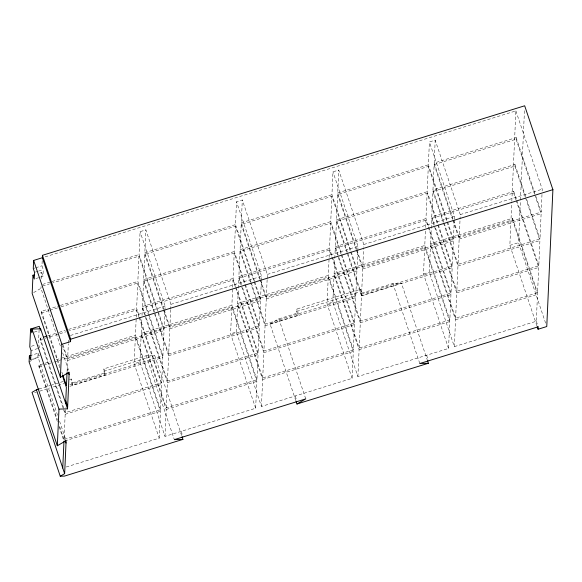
<?xml version="1.0" encoding="UTF-8"?>
<svg xmlns="http://www.w3.org/2000/svg" width="582" height="582" viewBox="0 0 582 582"><rect width="100%" height="100%" fill="white"/><g stroke="black" fill="none" stroke-linecap="round" stroke-linejoin="round"><path stroke-width="0.44" stroke-dasharray="2.91 2.18" d="M57.582 415.272L37.895 356.773L38.056 353.201L30.948 355.406M39.103 329.87L38.463 344.078L39.758 347.905L31.064 350.597M60.361 345.963L40.966 288.33L41.046 286.577M41.395 278.669L41.671 272.522L39.3 273.256M40.594 277.083L42.959 276.348L43.264 269.648L41.977 265.814L42.217 260.43M57.342 421.492L38.914 366.725L38.987 365.11L44.152 363.503M30.657 359.727L39.343 357.035L39.423 355.369M139.156 317.627L161.621 384.375L160.487 409.648L64.042 439.556L65.169 414.282L40.114 339.83L40.187 338.215L41.911 337.684M59.757 367.708L41.322 312.934L41.395 311.319L59.48 305.71M61.132 306.794L137.767 283.027L162.822 357.479L161.694 382.76L65.242 412.667L65.475 407.531M67.083 371.672L67.585 360.491L62.689 345.948M164.888 311.392L164.102 328.968L67.657 358.876L68.327 343.933M68.363 343.053L68.523 339.539M69.476 379.537L71.171 379.013L71.062 381.436L72.357 385.262L105.08 375.114L105.189 372.691L103.902 368.864L146.111 355.769L154.696 355.5L181.766 435.947M72.357 385.262L72.459 382.84L71.171 379.013M105.08 375.114L103.792 371.287L103.902 368.864M66.21 466.997L159.206 438.159L134.151 363.714L135.359 336.818L54.41 361.917M160.487 409.648L135.431 335.203L136.203 318.048M136.239 317.146L136.566 309.922L69.396 330.751M161.694 382.76L136.639 308.307L137.767 283.027M69.898 384.702L162.895 355.864L137.839 281.412L138.974 256.138L52.86 282.837M164.102 328.968L139.047 254.523L140.073 231.665L145.864 229.868L170.919 304.321L170.722 308.715M139.949 361.917L141.15 335.021L231.803 306.91L256.858 381.363L255.658 408.251L165.004 436.362L139.949 361.917L134.151 363.714M235.601 287.719L258.066 354.467L256.931 379.748L166.277 407.858L141.222 333.406L141.87 318.958M142.03 315.349L142.357 308.125L233.011 280.015L235.31 286.861M244.869 284.787L259.266 327.571L258.139 352.852L167.485 380.963L142.43 306.51L143.558 281.23L234.211 253.119L244.585 283.929M154.579 312.134L143.63 279.615L144.765 254.341L235.419 226.231L253.854 280.997M163.848 309.202L144.838 252.726L145.864 229.868M159.206 438.159L160.414 411.263L135.359 336.818M162.895 355.864L164.029 330.583L138.974 256.138M164.932 310.512L165.128 306.117L140.073 231.665M165.004 436.362L166.205 409.473L141.15 335.021M166.277 407.858L167.412 382.578L144.947 315.83M167.485 380.963L168.62 355.682L154.215 312.898M254.138 281.848L260.474 300.676L259.339 325.956L168.685 354.067L169.82 328.786L163.484 309.966M261.333 281.484L260.547 299.061L169.893 327.171L170.679 309.595M255.658 408.251L230.596 333.806L231.803 306.91M256.931 379.748L231.876 305.295L232.647 288.141M232.684 287.239L233.011 280.015M258.139 352.852L233.084 278.4L234.211 253.119M259.339 325.956L234.284 251.504L235.419 226.231M254.501 281.091L235.492 224.616L236.518 201.758L242.308 199.961L267.364 274.413L267.167 278.807M236.394 332.009L237.594 305.113L328.248 277.003L353.303 351.455L352.103 378.344L261.449 406.454L236.394 332.009L230.596 333.806M238.358 288.148L238.802 278.218L329.456 250.107L354.511 324.56L353.376 349.84L262.722 377.951L237.667 303.498L238.314 289.05M241.465 284.307L238.875 276.603L240.01 251.322L330.663 223.212L341.03 254.021M251.024 282.226L240.082 249.707L241.21 224.434L331.864 196.323L350.299 251.089M260.292 279.295L241.283 222.819L242.308 199.961M261.376 280.604L261.573 276.21L236.518 201.758M261.449 406.454L262.649 379.566L237.594 305.113M262.722 377.951L263.857 352.67L241.392 285.922M341.314 254.88L355.718 297.664L354.584 322.945L263.93 351.055L265.065 325.775L250.66 282.99M350.582 251.948L356.919 270.768L355.791 296.049L265.137 324.159L266.265 298.879L259.928 280.058M357.785 251.577L356.992 269.153L266.338 297.264L267.131 279.687M295.802 400.569L270.026 323.963L297.977 315.298L296.682 311.472L296.791 309.049L360.513 289.29L361.8 293.117L361.691 295.54L401.442 283.216L427.224 359.814M297.977 315.298L298.086 312.876L296.791 309.049M352.103 378.344L327.048 303.899L328.248 277.003M353.376 349.84L328.321 275.388L329.092 258.233M329.136 257.331L329.456 250.107M354.584 322.945L329.528 248.492L330.663 223.212M355.791 296.049L330.736 221.597L331.864 196.323M356.992 269.153L331.936 194.708L332.962 171.85L338.753 170.053L363.808 244.505L363.692 247.139M332.839 302.102L334.046 275.206L424.7 247.095L449.755 321.548L448.547 348.436L357.894 376.547L332.839 302.102L327.048 303.899M334.119 273.591L335.247 248.31L425.9 220.2L450.955 294.652L449.828 319.933L359.174 348.043L334.119 273.591L424.765 245.48L425.413 231.032M338.2 255.251L335.319 246.695L336.454 221.415L427.108 193.304L452.163 267.756L451.028 293.037L360.374 321.148L338.491 256.109M347.469 252.319L336.527 219.8L337.662 194.526L428.308 166.416L446.743 221.182M356.737 249.387L337.727 192.911L338.753 170.053M357.821 250.697L358.017 246.302L332.962 171.85M361.691 295.54L360.404 291.713L360.513 289.29M357.894 376.547L359.101 349.658L334.046 275.206M359.174 348.043L360.302 322.763L337.836 256.015M360.374 321.148L361.509 295.867L347.112 253.083M447.034 222.04L453.371 240.861L452.236 266.141L361.582 294.252L362.717 268.971L356.38 250.151M454.309 219.909L453.436 239.246L362.782 267.356L363.655 248.019M448.547 348.436L423.492 273.991L424.7 247.095M425.58 227.424L425.9 220.2M451.028 293.037L425.973 218.585L427.108 193.304M452.236 266.141L427.181 191.689L428.308 166.416M453.436 239.246L428.381 164.801L429.407 141.943L435.198 140.146L460.253 214.598L460.056 218.992M512.451 219.88L537.506 294.332L536.306 321.228L454.338 346.639L429.283 272.194L430.491 245.298L512.451 219.88L512.524 218.265L430.564 243.683L455.619 318.136L537.579 292.717L538.714 267.436L516.249 200.688M430.564 243.683L431.211 229.235M431.247 228.333L431.691 218.403L513.659 192.991L513.731 191.376L431.764 216.788L434.361 224.492M431.764 216.788L432.899 191.514L514.866 166.096L514.939 164.48L432.972 189.899L443.913 222.411M432.972 189.899L434.107 164.619L516.067 139.2L516.139 137.585L434.179 163.004L453.182 219.479M434.179 163.004L435.198 140.146M454.346 219.028L454.462 216.395L429.407 141.943M454.338 346.639L455.546 319.751L430.491 245.298M455.619 318.136L456.746 292.855L434.288 226.107M525.517 197.756L539.921 240.548L538.787 265.821L456.819 291.24L457.954 265.959L443.557 223.175M534.785 194.825L541.122 213.652L539.994 238.933L458.027 264.344L459.162 239.071L452.825 220.243M541.988 194.453L541.195 212.037L459.234 237.449L460.02 219.872M536.924 325.818L509.854 245.371L511.789 202.049M511.833 201.146L515.878 110.9L44.072 257.2M545.61 323.119L518.54 242.672L520.41 200.972M520.446 200.062L524.513 109.409M542.14 190.94L542.22 189.179L515.878 110.9M33.632 292.593L40.966 288.33M29.1 361.895L37.895 356.773M270.026 323.963L278.822 318.849L298.086 312.876M33.283 268.513L34.862 268.018M35.655 267.778L41.977 265.814M35.364 272.1L37.735 271.365M38.521 271.117L43.264 269.648M35.851 278.552L39.802 277.33M42.602 284.423L51.209 281.753M52.074 281.492L139.047 254.523M144.838 252.726L235.492 224.616M241.283 222.819L331.936 194.708M337.727 192.911L428.381 164.801M42.53 286.046L49.419 283.907M60.339 305.448L137.839 281.412M143.63 279.615L234.284 251.504M240.082 249.707L330.736 221.597M336.527 219.8L427.181 191.689M41.322 312.934L49.07 310.533M49.936 310.264L57.683 307.863M34.229 332.111L38.972 330.641M47.942 335.814L58.273 332.606M59.131 332.337L65.162 330.474M68.603 329.405L136.639 308.307M142.43 306.51L233.084 278.4M238.875 276.603L329.528 248.492M335.319 246.695L425.973 218.585M40.114 339.83L44.421 338.491M45.287 338.229L59.066 333.952M59.924 333.69L65.948 331.82M31.355 346.283L35.306 345.053M70.4 335.487L165.128 306.117M170.919 304.321L261.573 276.21M267.364 274.413L358.017 246.302M363.808 244.505L454.462 216.395M460.253 214.598L542.22 189.179M45.01 363.241L50.176 361.64M56.207 359.771L135.431 335.203M141.222 333.406L231.876 305.295M237.667 303.498L328.321 275.388M38.914 366.725L53.551 362.186M67.585 360.491L164.029 330.583M169.82 328.786L260.474 300.676M266.265 298.879L356.919 270.768M362.717 268.971L453.371 240.861M459.162 239.071L541.122 213.652M38.958 389.002L49.979 385.582M50.83 385.32L63.547 381.377M39.7 391.155L49.87 388.005M53.26 386.95L64.282 383.538M103.792 371.287L154.696 355.5M296.682 311.472L360.404 291.713M509.854 245.371L518.54 242.672M72.459 382.84L105.189 372.691M361.8 293.117L392.865 283.485L401.442 283.216M423.492 273.991L429.283 272.194M69.825 386.317L162.822 357.479M168.62 355.682L259.266 327.571M265.065 325.775L355.718 297.664M361.509 295.867L452.163 267.756M457.954 265.959L539.921 240.548M65.169 414.282L161.621 384.375M167.412 382.578L258.066 354.467M263.857 352.67L354.511 324.56M360.302 322.763L450.955 294.652M456.746 292.855L538.714 267.436M64.828 440.909L160.414 411.263M166.205 409.473L256.858 381.363M262.649 379.566L353.303 351.455M359.101 349.658L449.755 321.548M455.546 319.751L537.506 294.332M34.593 392.261L36.31 392.21M516.139 137.585L534.858 193.209M536.015 196.629L541.195 212.037M516.067 139.2L534.502 193.966M514.939 164.48L525.59 196.141M526.746 199.568L539.994 238.933M514.866 166.096L525.233 196.898M513.731 191.376L516.612 199.932M516.896 200.783L538.787 265.821M513.659 192.991L515.965 199.837M512.524 218.265L537.579 292.717M536.306 321.228L538.183 326.815M453.473 220.338L459.234 237.449M434.107 164.619L452.534 219.385M444.204 223.27L458.027 264.344M432.899 191.514L443.266 222.317M435.511 227.911L456.819 291.24M431.691 218.403L433.997 225.249M424.765 245.48L449.828 319.933M426.606 355.246L428.49 360.833M392.865 283.485L419.804 363.524M357.028 250.245L362.782 267.356M337.662 194.526L356.089 249.292M347.76 253.177L361.582 294.252M336.454 221.415L346.821 252.224M335.247 248.31L337.553 255.156M278.822 318.849L305.761 398.888M260.583 280.153L266.338 297.264M241.21 224.434L259.645 279.2M295.19 395.993L297.067 401.587M254.785 281.95L260.547 299.061M251.308 283.085L265.137 324.159M240.01 251.322L250.376 282.132M242.621 287.726L263.93 351.055M238.802 278.218L241.108 285.064M164.131 310.06L169.893 327.171M144.765 254.341L163.2 309.107M154.863 312.992L168.685 354.067M143.558 281.23L153.932 312.039M142.357 308.125L144.663 314.971M181.148 431.357L183.032 436.951M136.566 309.922L138.865 316.768M146.111 355.769L174.338 439.643M41.671 272.522L42.959 276.348M63.045 345.184L67.657 358.876M62.674 352.845L69.193 372.204M67.199 369.032L67.738 370.632M41.395 311.319L59.539 365.234M61.845 372.08L62.703 374.648M40.187 338.215L65.242 412.667M38.056 353.201L39.343 357.035M59.611 421.295L66.122 440.647M64.136 437.482L64.667 439.075M38.987 365.11L57.414 419.877M59.72 426.722L64.042 439.556M59.073 426.628L63.969 441.171"/><path stroke-width="0.87" d="M30.948 355.406L29.369 355.893L29.1 361.895L57.327 445.761L66.122 440.647L64.646 473.661L60.244 476.214L32.017 392.348L36.419 389.787L38.958 389.002M40.296 329.39L39.263 326.32L30.57 329.019L29.777 346.77L31.064 350.597L30.657 359.727L29.369 355.893M34.564 274.726L32.985 275.213L32.17 293.444L60.39 377.318L69.193 372.204L67.548 408.848L58.971 409.117L32.032 329.077L40.609 328.808L67.548 408.848M537.215 326.669L538.074 329.237L546.767 326.546L552.9 189.652L524.673 105.786L42.442 255.316L42.333 257.739L33.647 260.438L33.283 268.513L34.571 272.34L34.273 279.047L32.985 275.213M32.032 329.077L31.864 332.846L30.57 329.019M40.551 330.154L40.609 328.808M57.327 445.761L58.971 409.117M60.39 377.318L61.874 344.304L33.647 260.438M62.761 468.066L63.969 441.171M65.664 403.253L66.377 387.386L62.347 375.405M67.039 372.56L66.45 385.771L62.994 375.499M61.874 344.304L70.56 341.612L70.669 339.19L42.442 255.316M538.074 329.237L538.183 326.815L419.804 363.524L428.381 363.255L427.508 360.673M296.093 401.427L296.966 404.01L305.761 398.888L174.338 439.643L182.923 439.374L182.057 436.806M43.635 337.145L47.077 336.076M70.669 339.19L552.9 189.652M182.923 439.374L64.537 476.083L60.244 476.214M296.966 404.01L428.381 363.255M42.333 257.739L70.56 341.612M68.276 372.225L69.083 374.626M65.773 400.831L67.657 406.425M65.206 440.676L66.013 443.069M36.419 389.787L64.646 473.661"/></g></svg>
